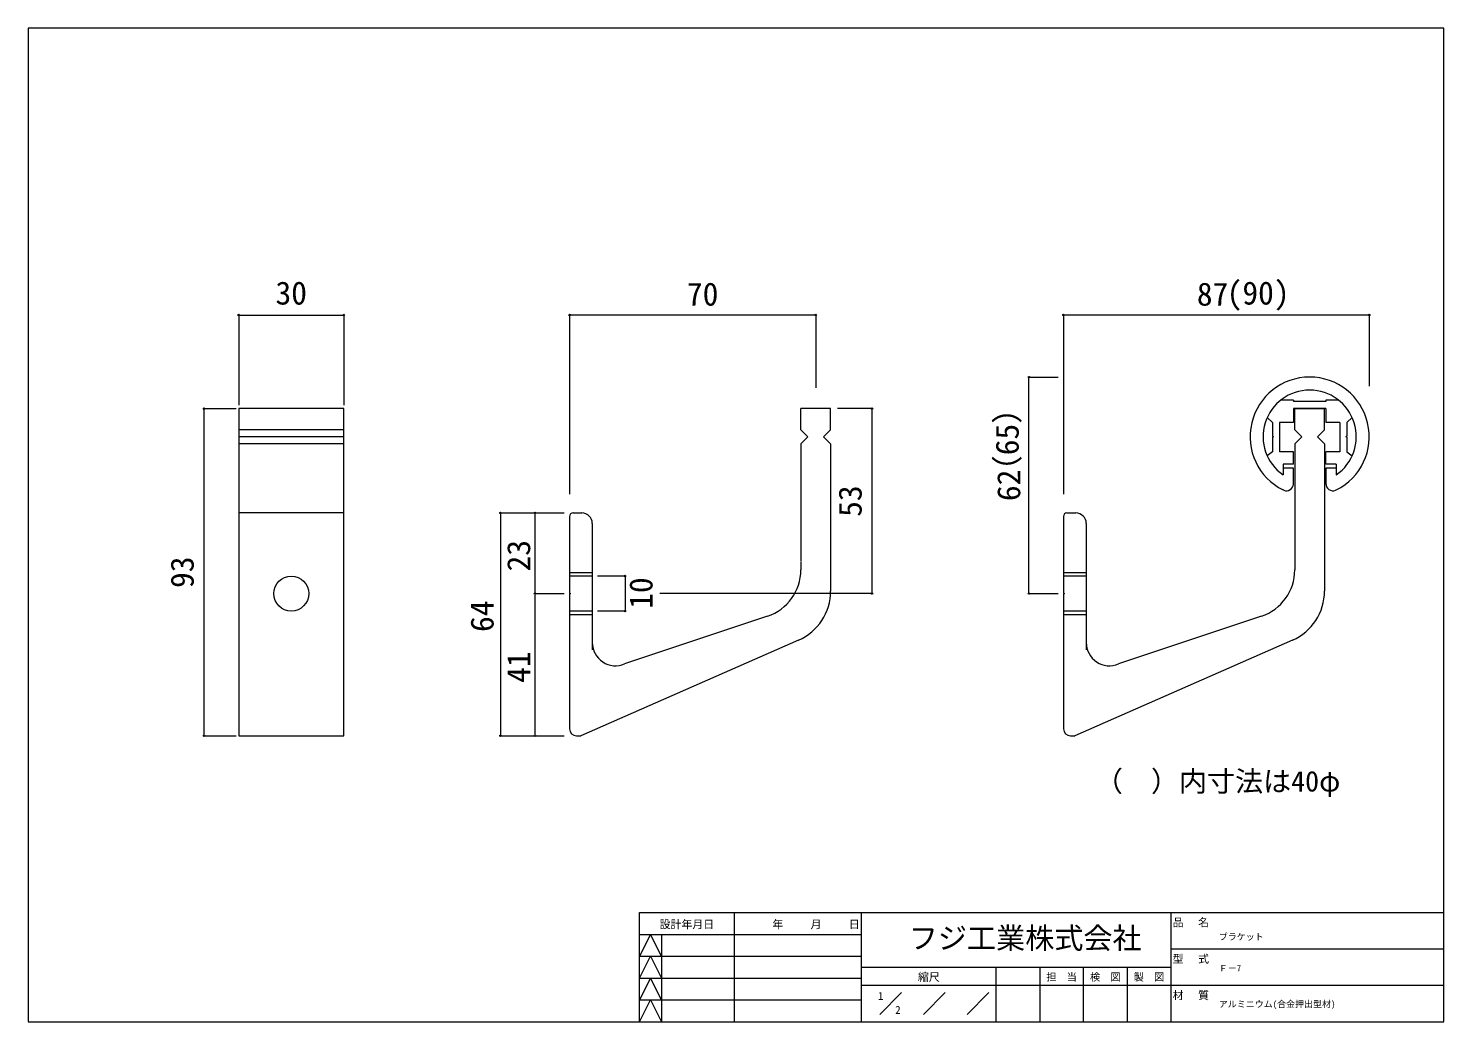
# Model space of a CAD drawing. Units: millimetres at full size, sheet at 1:2. Extents: x -160 to 244, y -112 to 171.
import ezdxf
from ezdxf.enums import TextEntityAlignment as Align

# ---------------------------------------------------------------- set-up
doc = ezdxf.new("R2010")
doc.units = ezdxf.units.MM
doc.header["$LTSCALE"] = 2
doc.header["$PDMODE"] = 32
doc.header["$PDSIZE"] = 0.4
for name, color, linetype, lineweight in [('0-0', 4, 'Continuous', 5), ('8-0', 3, 'Continuous', 5), ('F-0', 7, 'Continuous', 18)]:
    doc.layers.add(name, color=color, linetype=linetype, lineweight=lineweight)
doc.layers.add('0-1', color=7, linetype='Continuous')
doc.styles.add('ＭＳ ゴシック', font='')
doc.styles.get('ＭＳ ゴシック').set_extended_font_data('MS Gothic')

# ---------------------------------------------------------------- blocks, each defined once
blk = doc.blocks.new('GMM001')
at = {"layer": '0-1', "style": 'ＭＳ ゴシック'}
for s, p in [('担\u3000当', (55.96, 2.1267)), ('検\u3000図', (58.36, 2.1267)), ('製\u3000図', (60.76, 2.1267))]:
    blk.add_text(s, height=0.4106, dxfattribs=at).set_placement(p, align=Align.BOTTOM_LEFT)

msp = doc.modelspace()

# ---------------------------------------------------------------- linework, layer by layer
at = {"layer": '0-0'}
for p, q in [((-100.284, 89.578), (-70.284, 89.578)), ((-110.141, -30.475), (-110.141, 62.865)), ((80.461, 10.111), (80.461, 62.865))]:
    msp.add_line(p, q, dxfattribs=at)
at = {"layer": '8-0', "color": 4}
for p, q in [((-100.284, 89.578), (-100.284, 63.896)), ((-70.284, 89.578), (-70.284, 63.896)), ((125.21, 71.865), (133.52, 71.865)), ((125.21, 10.111), (125.21, 71.865)), ((-110.141, 62.865), (-101.013, 62.865)), ((80.461, 62.865), (70.614, 62.865)), ((80.461, 10.111), (19.878, 10.111)), ((125.21, 10.111), (133.52, 10.111)), ((-110.141, -30.475), (-101.013, -30.475))]:
    msp.add_line(p, q, dxfattribs=at)
at = {"layer": '8-0'}
for p, q in [((-5.879, 89.578), (-5.879, 38.475)), ((-5.879, 89.578), (-5.879, 38.475)), ((64.371, 89.578), (64.371, 68.76)), ((64.371, 89.578), (64.371, 68.76)), ((135.066, 89.578), (135.066, 38.475)), ((135.066, 89.578), (135.066, 38.475)), ((222.316, 89.578), (222.316, 69.265)), ((222.316, 89.578), (222.316, 69.265)), ((200.716, 65.265), (197.039, 65.265)), ((200.716, 65.265), (200.716, 64.865)), ((209.916, 64.865), (200.716, 64.865)), ((213.592, 65.265), (209.916, 65.265)), ((209.916, 65.265), (209.916, 64.865)), ((-100.284, 62.865), (-100.284, -30.475)), ((-70.284, 62.865), (-100.284, 62.865)), ((-70.284, -30.475), (-70.284, 62.865)), ((68.621, 62.865), (60.121, 62.865)), ((60.121, 56.865), (60.121, 62.865)), ((68.621, 56.865), (68.621, 62.865)), ((201.066, 62.865), (209.566, 62.865)), ((201.066, 56.865), (201.066, 62.865)), ((209.566, 56.865), (209.566, 62.865)), ((209.916, 62.865), (209.916, 58.865)), ((-70.284, 56.865), (-100.284, 56.865)), ((62.121, 54.865), (60.121, 56.865)), ((193.216, 60.365), (194.716, 58.865)), ((194.716, 58.865), (194.716, 55.015)), ((196.716, 58.865), (196.716, 50.565)), ((200.716, 58.865), (196.716, 58.865)), ((203.066, 54.865), (201.066, 56.865)), ((209.566, 56.865), (207.566, 54.865)), ((213.916, 58.865), (209.916, 58.865)), ((217.416, 60.365), (215.916, 58.865)), ((215.916, 58.865), (215.916, 55.015)), ((-70.284, 54.865), (-100.284, 54.865)), ((-70.284, 52.865), (-100.284, 52.865)), ((62.121, 54.865), (60.121, 52.865)), ((60.121, 52.865), (60.121, 48.214)), ((68.621, 52.865), (68.621, 48.713)), ((194.716, 55.015), (195.016, 54.865)), ((195.016, 54.865), (194.716, 54.715)), ((194.716, 54.715), (194.716, 50.565)), ((203.066, 54.865), (201.066, 52.865)), ((201.066, 52.865), (201.066, 18.138)), ((207.566, 54.865), (209.566, 52.865)), ((209.566, 52.865), (209.566, 10.811)), ((215.916, 55.015), (215.616, 54.865)), ((215.916, 54.715), (215.616, 54.865)), ((215.916, 54.715), (215.916, 50.565)), ((60.121, 49.91), (60.121, 19.31)), ((68.621, 50.907), (68.621, 10.811)), ((194.716, 50.565), (193.216, 49.365)), ((200.716, 50.565), (196.716, 50.565)), ((200.716, 47.065), (200.716, 50.565)), ((201.066, 49.225), (201.066, 49.111)), ((209.916, 47.065), (209.916, 50.565)), ((215.916, 50.565), (217.416, 49.365)), ((197.716, 47.065), (197.716, 43.961)), ((200.716, 47.065), (197.716, 47.065)), ((200.738, 45.865), (197.716, 45.865)), ((200.716, 41.311), (200.716, 45.865)), ((212.916, 47.065), (209.916, 47.065)), ((209.916, 41.5), (209.916, 45.865)), ((209.916, 45.865), (209.916, 41.5)), ((212.916, 45.865), (209.916, 45.865)), ((209.916, 45.865), (209.916, 41.5)), ((212.916, 47.065), (212.916, 43.961)), ((197.917, 39.581), (197.716, 39.659)), ((212.714, 39.581), (212.916, 39.659)), ((-70.284, 33.111), (-100.284, 33.111)), ((-25.586, 33.111), (-15.735, 33.111)), ((-25.586, 33.111), (-15.735, 33.111)), ((-15.735, 33.111), (-7.425, 33.111)), ((-15.735, 33.111), (-7.425, 33.111)), ((-4.879, 33.111), (-2.379, 33.111)), ((136.066, 33.111), (138.566, 33.111)), ((-5.879, 32.111), (-5.879, 10.261)), ((0.621, 30.111), (0.621, -5.98)), ((135.066, 32.111), (135.066, 10.261)), ((141.566, 30.111), (141.566, -5.98)), ((60.121, 19.111), (60.121, 16.85)), ((60.121, 19.111), (60.121, 16.85)), ((201.066, 19.111), (201.066, 16.85)), ((201.066, 19.111), (201.066, 16.85)), ((-5.879, 16.111), (0.621, 16.111)), ((0.599, 15.111), (-5.879, 15.111)), ((9.978, 15.111), (2.12, 15.111)), ((9.978, 15.111), (9.978, 5.111)), ((135.066, 16.111), (141.566, 16.111)), ((141.544, 15.111), (135.066, 15.111)), ((-15.735, 10.111), (-7.425, 10.111)), ((-15.735, 10.111), (-7.425, 10.111)), ((-5.879, 10.261), (-5.579, 10.111)), ((-5.579, 10.111), (-5.879, 9.961)), ((-5.879, 9.961), (-5.879, -28.475)), ((80.461, 10.111), (19.878, 10.111)), ((80.461, 10.111), (71.042, 10.111)), ((125.21, 10.111), (133.52, 10.111)), ((125.21, 10.111), (133.52, 10.111)), ((135.066, 10.261), (135.366, 10.111)), ((135.366, 10.111), (135.066, 9.961)), ((135.066, 9.961), (135.066, -28.475)), ((0.599, 5.111), (-5.879, 5.111)), ((-5.879, 4.111), (0.621, 4.111)), ((9.978, 5.111), (2.12, 5.111)), ((141.544, 5.111), (135.066, 5.111)), ((135.066, 4.111), (141.566, 4.111)), ((50.637, 3.679), (9.819, -9.969)), ((191.582, 3.679), (150.763, -9.969)), ((59.465, -3.209), (-2.629, -30.475)), ((200.41, -3.209), (138.316, -30.475)), ((-100.284, -30.475), (-70.284, -30.475)), ((-25.586, -30.475), (-15.735, -30.475)), ((-25.586, -30.475), (-15.735, -30.475)), ((-15.735, -30.475), (-7.425, -30.475)), ((-15.735, -30.475), (-7.425, -30.475)), ((-3.879, -30.475), (-2.629, -30.475)), ((137.066, -30.475), (138.316, -30.475))]:
    msp.add_line(p, q, dxfattribs=at)
at = {"layer": '8-0', "color": 7}
for p, q in [((64.371, 89.578), (-5.879, 89.578)), ((222.316, 89.578), (135.066, 89.578)), ((-25.586, 33.111), (-25.586, -30.475)), ((-15.735, 33.111), (-15.735, 10.111)), ((-15.735, 10.111), (-15.735, -30.475))]:
    msp.add_line(p, q, dxfattribs=at)
at = {"layer": '8-0'}
for points in [[(209.916, 62.865), (200.716, 62.865), (200.716, 58.865)], [(68.621, 56.865), (66.621, 54.865), (68.621, 52.865)], [(213.916, 58.865), (213.916, 50.565), (209.916, 50.565)]]:
    msp.add_lwpolyline(points, dxfattribs=at)
msp.add_circle((-85.284, 10.111), 5, dxfattribs=at)
for centre, radius, start, end in [((205.316, 54.865), 17, 296.55514, 243.44486), ((205.316, 54.865), 13.291, 304.87587, 235.12413), ((198.661, 41.506), 2.064, 248.87279, 354.58581), ((211.973, 41.5), 2.057, 180, 291.12721), ((-4.879, 32.111), 1, 90, 180), ((-2.379, 30.111), 3, 0, 90), ((136.066, 32.111), 1, 90, 180), ((138.566, 30.111), 3, 0, 90), ((46.233, 16.85), 13.888, 288.48778, 0), ((187.178, 16.85), 13.888, 288.48778, 0), ((53.308, 10.811), 15.313, 293.70681, 0), ((194.253, 10.811), 15.313, 293.70681, 0), ((7.226, -3.894), 6.605, 180, 293.1105), ((148.171, -3.894), 6.605, 180, 293.1105), ((-3.879, -28.475), 2, 180, 270), ((137.066, -28.475), 2, 180, 270)]:
    msp.add_arc(centre, radius, start, end, dxfattribs=at)
for p in [(-100.284, 89.578), (-5.879, 89.578), (64.371, 89.578), (135.066, 89.578), (222.316, 89.578), (-25.586, 33.111), (-15.735, 33.111), (9.978, 15.111), (-15.735, 10.111), (80.461, 10.111), (125.21, 10.111), (125.21, 10.111), (9.978, 5.111), (-110.141, -30.475), (-25.586, -30.475), (-15.735, -30.475)]:
    msp.add_point(p, dxfattribs=at)
at = {"layer": '8-0', "color": 4}
for p in [(-100.284, 89.578), (-70.284, 89.578), (125.21, 71.865), (-110.141, 62.865), (80.461, 62.865), (80.461, 10.111), (125.21, 10.111), (-110.141, -30.475)]:
    msp.add_point(p, dxfattribs=at)
at = {"layer": 'F-0'}
for p, q in [((41.101, -80.907), (41.101, -112.054)), ((77.439, -112.054), (77.439, -80.907)), ((165.69, -80.907), (165.69, -112.054)), ((14.107, -87.136), (77.439, -87.136)), ((20.336, -87.136), (20.336, -112.054)), ((165.69, -91.289), (243.558, -91.289)), ((14.107, -93.366), (77.439, -93.366)), ((77.439, -96.481), (165.69, -96.481)), ((115.854, -112.054), (115.854, -96.481)), ((128.313, -96.481), (128.313, -112.054)), ((140.772, -112.054), (140.772, -96.481)), ((153.231, -96.481), (153.231, -112.054)), ((14.107, -99.595), (77.439, -99.595)), ((77.439, -101.672), (165.69, -101.672)), ((82.63, -109.978), (88.86, -103.748)), ((95.089, -109.978), (101.319, -103.748)), ((107.548, -109.978), (113.778, -103.748)), ((165.69, -101.672), (243.558, -101.672)), ((14.107, -105.825), (77.439, -105.825))]:
    msp.add_line(p, q, dxfattribs=at)
msp.add_lwpolyline([(-160.318, -112.054), (243.558, -112.054), (243.558, 171.385), (-160.318, 171.385)], close=True, dxfattribs=at)
for points in [[(14.107, -112.054), (14.107, -80.907), (243.558, -80.907)], [(20.336, -93.366), (17.221, -87.136), (14.107, -93.366)], [(14.107, -99.595), (17.221, -93.366), (20.336, -99.595)], [(20.336, -105.825), (17.221, -99.595), (14.107, -105.825)], [(14.107, -112.054), (17.221, -105.825), (20.336, -112.054)]]:
    msp.add_lwpolyline(points, dxfattribs=at)

# ---------------------------------------------------------------- block references
at = {"layer": 'F-0', "xscale": 5.1912, "yscale": 5.1912}
msp.add_blockref('GMM001', (-160.318, -112.054), dxfattribs=at)

# ---------------------------------------------------------------- texts
at = {"layer": '0-0', "color": 7, "style": 'ＭＳ ゴシック'}
msp.add_text('（\u3000）内寸法は40φ', height=5.865, dxfattribs=at).set_placement((144.021, -48.14), align=Align.BOTTOM_LEFT)
at = {"layer": '0-0', "style": 'ＭＳ ゴシック'}
for s, p in [('ブラケット', (179.379, -89.302)), ('Ｆ－7', (179.379, -98.283)), ('アルミニウム(合金押出型材)', (179.379, -108.508))]:
    msp.add_text(s, height=1.833, dxfattribs=at).set_placement(p, align=Align.BOTTOM_LEFT)
at = {"layer": '8-0', "color": 7, "style": 'ＭＳ ゴシック'}
for s, p in [('30', (-89.784, 90.578)), ('70', (27.621, 90.278)), ('87', (173.126, 90.278)), ('(90)', (181.626, 90.583))]:
    msp.add_text(s, height=6.598, dxfattribs=at).set_placement(p, align=Align.BOTTOM_LEFT)
for s, p in [('（65）', (124.28, 40.567)), ('62', (124.71, 36.488)), ('53', (79.461, 31.988)), ('23', (-15.126, 16.411)), ('93', (-111.141, 11.695)), ('10', (19.777, 5.754)), ('64', (-25.566, -0.856)), ('41', (-15.126, -15.382))]:
    msp.add_text(s, height=6.598, rotation=90, dxfattribs=at).set_placement(p, align=Align.BOTTOM_LEFT)
at = {"layer": 'F-0', "style": 'ＭＳ ゴシック'}
for s, height, p in [('設計年月日', 2.284, (19.817, -86.098)), ('年', 2.284, (52.002, -86.098)), ('月', 2.284, (62.904, -86.098)), ('日', 2.284, (73.805, -86.098)), ('フジ工業株式会社', 6.089, (90.918, -93.08)), ('品', 2.284, (166.209, -85.579)), ('名', 2.284, (173.476, -85.579)), ('型', 2.284, (166.209, -95.962)), ('式', 2.284, (173.476, -95.962)), ('縮尺', 2.284, (93.532, -101.153)), ('1', 2.284, (82.138, -106.548)), ('材', 2.284, (166.209, -106.344)), ('質', 2.284, (173.476, -106.344)), ('2', 2.284, (87.051, -110.532))]:
    msp.add_text(s, height=height, dxfattribs=at).set_placement(p, align=Align.BOTTOM_LEFT)

doc.saveas('drawing.dxf')
